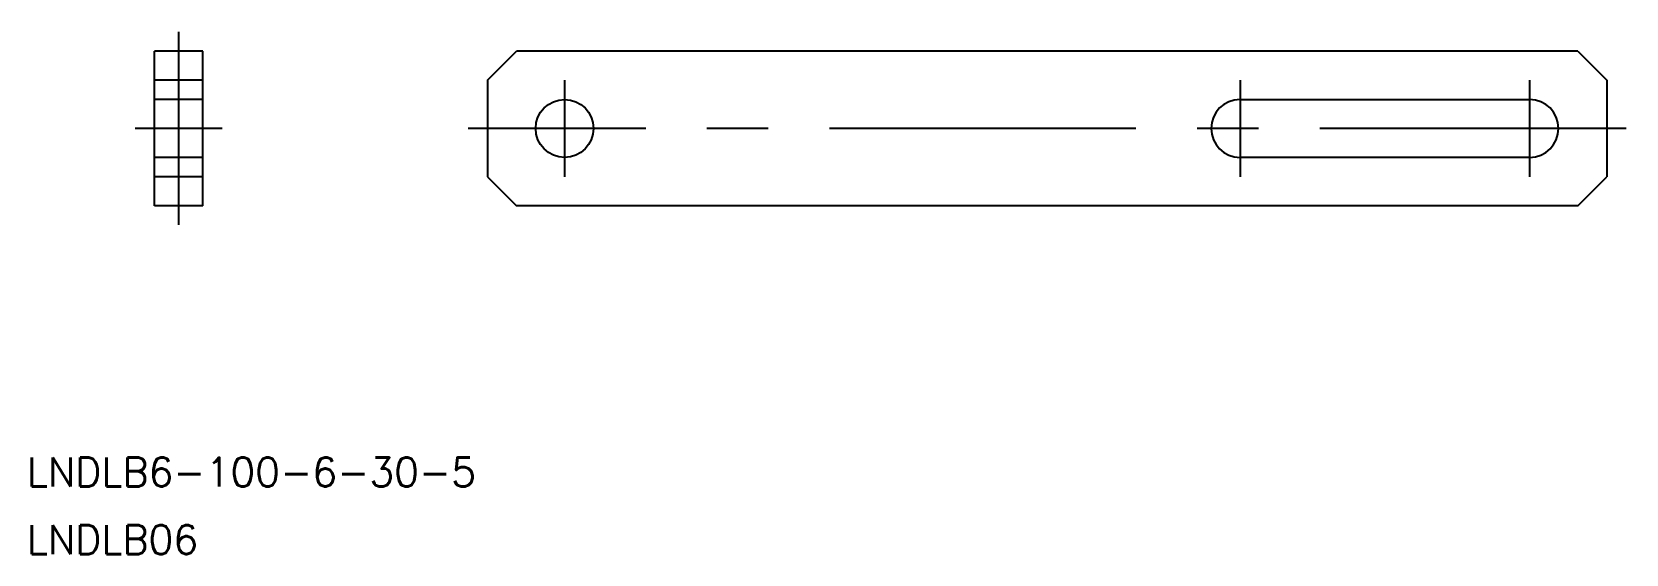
# Model space of a CAD drawing. Extents: x -55 to 110, y -44 to 10.
import ezdxf

# ---------------------------------------------------------------- set-up
doc = ezdxf.new("R2010")
doc.units = 0
doc.linetypes.add('CENTER', pattern=[50.8, 31.75, -6.35, 6.35, -6.35])
doc.linetypes.add('DASHED', pattern=[19.05, 12.7, -6.35])
doc.layers.get('0').update_dxf_attribs({"linetype": 'CONTINUOUS'})
doc.layers.add('CENTER', color=1, linetype='CENTER')
doc.styles.get("Standard").update_dxf_attribs({"font": 'txt.shx', "height": 3, "bigfont": 'bigfont.shx'})

msp = doc.modelspace()

# ---------------------------------------------------------------- linework, layer by layer
at = {"color": 7, "linetype": 'CONTINUOUS'}
for p, q in [((-42.5, -8), (-42.5, 8)), ((-37.5, 8), (-42.5, 8)), ((-37.5, -8), (-37.5, 8)), ((-8, 5), (-5, 8)), ((105, 8), (-5, 8)), ((105, 8), (108, 5)), ((-37.5, 5), (-42.5, 5)), ((-8, 5), (-8, -5)), ((108, 5), (108, -5)), ((70, 3), (100, 3)), ((100, -3), (70, -3)), ((-37.5, -5), (-42.5, -5)), ((-8, -5), (-5, -8)), ((105, -8), (108, -5)), ((-37.5, -8), (-42.5, -8)), ((105, -8), (-5, -8))]:
    msp.add_line(p, q, dxfattribs=at)
at = {"color": 3, "linetype": 'DASHED'}
for p, q in [((-37.5, 3), (-42.5, 3)), ((-37.5, -3), (-42.5, -3))]:
    msp.add_line(p, q, dxfattribs=at)
at = {"color": 7, "linetype": 'CONTINUOUS'}
msp.add_circle((0, 0), 3, dxfattribs=at)
for centre, start, end in [((70, 0), 90, 270), ((100, 0), 270, 90)]:
    msp.add_arc(centre, 3, start, end, dxfattribs=at)
at = {"layer": 'CENTER', "color": 1, "linetype": 'CENTER'}
for p, q in [((-40, 10), (-40, -10)), ((0, 5), (0, -5)), ((70, 5), (70, -5)), ((100, 5), (100, -5)), ((-35.5, 0), (-44.5, 0)), ((110, 0), (-10, 0))]:
    msp.add_line(p, q, dxfattribs=at)

# ---------------------------------------------------------------- texts
at = {"color": 7, "linetype": 'CONTINUOUS'}
for s, p in [('LNDLB6-100-6-30-5', (-55.72, -37.09)), ('LNDLB06', (-55.72, -44.09))]:
    msp.add_text(s, height=3, dxfattribs=at).set_placement(p)

doc.saveas('drawing.dxf')
